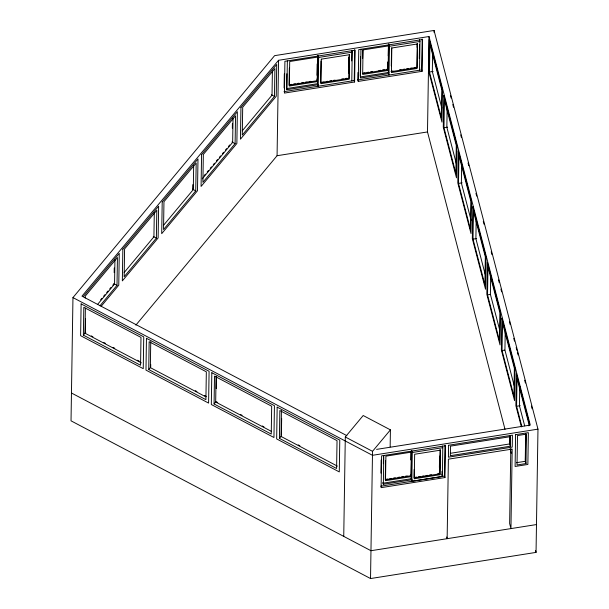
<?xml version="1.0" encoding="UTF-8"?>
<svg xmlns="http://www.w3.org/2000/svg" width="609" height="609" viewBox="0 0 609 609"><rect width="100%" height="100%" fill="white"/><g stroke="black" fill="none" stroke-linecap="round" stroke-linejoin="round"><path stroke-width="0.91" d="M72.958 297.588L71.025 420.834L370.531 578.55L536.042 552.393L537.975 429.147L434.057 30.45L274.606 55.655L72.958 297.588L372.464 455.304L537.975 429.147M83.372 335.14L83.814 307.294L140.991 337.409L140.557 365.248L83.372 335.14L85.762 332.278M85.199 298.007L85.23 296.149L117.438 257.508L117.004 285.347L99.99 305.764M85.382 308.146L84.986 333.207L141.326 362.873M85.344 332.78L85.564 318.857M114.18 272.634L114.256 267.99M114.934 259.929L114.553 284.06L97.539 304.477M148.725 369.556L149.159 341.71L206.337 371.817L205.903 399.664L148.725 369.556L150.689 367.189L150.735 364.403M150.743 341.634L150.332 367.623L205.827 396.847M154.298 212.693L153.917 236.825L124.145 272.558M156.368 238.119L156.81 210.272L124.601 248.914L124.16 276.76L156.368 238.119L153.262 236.475M192.741 189.308L192.817 184.664M193.67 165.458L193.289 189.589L163.509 225.322M195.74 190.883L196.174 163.037L163.966 201.686L163.532 229.524L195.74 190.883L192.627 189.247M214.071 403.965L214.505 376.118L271.683 406.226L271.249 434.072L214.071 403.965L216.035 401.605L217.718 402.488M216.073 376.971L215.677 402.031L271.18 431.256M216.241 388.611L216.431 376.545M232.333 128.149L232.402 123.505M233.034 118.23L232.653 142.361L202.272 178.818M235.104 143.648L235.546 115.801L203.337 154.45L202.896 182.297L235.104 143.648L231.991 142.011M272.406 70.994L272.025 95.126L242.245 130.851M274.476 96.412L274.91 68.573L242.702 107.214L242.26 135.061L274.476 96.412L271.363 94.776M135.868 325.122L277.072 155.714L278.564 60.299L428.995 36.525L530.279 425.09L376.598 449.381M284.099 87.894L284.319 73.864M279.417 438.373L279.851 410.535L337.036 440.642L336.594 468.488L279.417 438.373L281.206 436.227M281.434 410.458L281.031 436.44L337.363 466.113M286.854 73.735L286.626 88.587L317.403 83.722M281.396 435.085L281.662 418.375M317.753 84.796L286.908 89.668L287.357 60.892M289.344 68.155L289.077 85.138L317.342 80.677L317.731 56.142M316.977 75.272L317.16 63.945M317.251 80.312L317.502 64.272M317.594 58.609L317.639 55.777M317.982 55.853L317.548 83.699L318.21 86.234L318.659 57.452L318.218 55.769M321.004 61.083L320.661 82.786L348.927 78.317L349.3 54.726M348.652 67.256L348.812 56.873M348.904 73.24L349.163 57.193M343.742 536.384L345.303 436.996L363.192 415.521L390.422 429.863L390.156 446.899M351.697 60.915L351.857 50.699M351.789 80.921L352.238 52.146L351.796 50.463M354.712 49.672L354.232 80.54L284.038 91.639M354.605 81.987L355.108 50.182L284.913 61.281L284.411 93.086L354.605 81.987L354.172 80.297M358.001 72.479L357.886 79.962L421.694 69.875L422.182 39.006M358.259 81.408L358.762 49.603L422.577 39.516L422.075 71.322L358.259 81.408L357.826 79.726M360.231 76.026L360.536 56.53M360.947 49.268L360.498 78.043L388.42 73.628M362.659 58.449L362.797 49.961M370.531 578.55L372.525 451.33L390.422 429.863M380.937 473.109L381.143 460.008M387.788 62.194L387.697 67.858L388.359 70.393L362.659 74.45L363.048 49.915L388.748 45.858M388.146 61.578L388.032 69.129L386.19 69.418M388.238 55.914L388.413 44.594M388.512 44.952L388.123 69.487L362.424 73.552M388.763 44.663L388.321 72.509L388.984 75.044L389.44 46.269L388.778 43.734M383.365 463.7L383.495 455.349M412.194 479.717L383.343 484.277L383.792 455.502M391.282 65.978L391.564 48.042M385.566 460.914L385.269 479.785L410.968 475.728L411.349 451.193M417.112 47.395L417.173 43.62M410.763 459.947L410.9 451.452M417.264 43.985L416.891 67.576L391.199 71.641M411.608 450.904L411.166 478.75L411.829 481.285L442.355 476.459L442.804 447.684L442.37 445.994M411.829 481.285L412.278 452.51L411.844 450.82M419.296 58.563L419.517 44.64M419.555 41.854L419.586 39.996M419.51 70.218L419.966 41.442L419.525 39.752M414.173 469.387L414.044 477.875L439.736 473.817L440.124 449.282M505.013 429.345L427.495 131.94L428.995 36.525M429.459 72.029L429.893 44.183L441.776 89.759L441.335 117.606L429.459 72.029L433.106 71.451M432.634 52.085L432.329 71.573L441.829 108.037M434.027 32.338L434.057 30.45M443.976 127.73L444.418 99.884L456.293 145.46L455.859 173.306L443.976 127.73L447.623 127.152M439.386 467.468L439.569 456.149M439.911 456.468L439.645 473.452L437.81 473.741M439.972 474.716L440.36 450.18L414.66 454.245L414.28 478.781L439.972 474.716L439.317 472.188M447.151 107.785L446.846 127.273L456.354 163.737M441.982 475.012L442.035 471.297M445.027 445.248L444.54 476.116L380.732 486.203M444.92 477.563L445.415 445.758L381.607 455.844L381.105 487.649L444.92 477.563L444.258 475.035M458.493 183.431L458.935 155.592L470.81 201.168L470.376 229.007L458.493 183.431L462.14 182.86M461.66 164.415L461.371 182.982L471.107 220.351M473.018 239.139L473.452 211.293L485.335 256.869L484.893 284.715L473.018 239.139L476.664 238.561M476.162 221.052L475.888 238.682L485.152 274.233M487.535 294.84L487.976 267.001L499.852 312.577L499.418 340.416L487.535 294.84L490.268 294.413M490.687 276.752L490.405 294.391L499.677 329.941M502.052 350.548L502.494 322.701L514.369 368.278L513.935 396.124L502.052 350.548L504.792 350.114M505.204 332.461L504.93 350.091L514.194 385.642M509.611 443.421L509.718 436.47M509.87 436.105L509.741 443.923L450.698 453.256M510.334 446.207L510.487 436.645L450.508 446.131L450.356 455.684L510.334 446.207L509.459 442.827M510.806 448.749L509.634 523.534L510.951 528.597L512.199 449.084L448.391 459.171L447.143 538.683L446.701 536.993M521.799 426.3L516.577 406.249L517.011 378.402L528.894 423.978L528.863 425.836M519.751 386.304L519.447 405.8L524.676 425.851M525.262 459.825L525.658 434.202M525.811 433.76L525.377 461.287L516.44 462.695M525.97 463.563L526.435 434.141L517.498 435.557L517.033 464.971L525.97 463.563L525.247 460.777M278.564 60.299L81.987 296.164L346.879 435.656M83.471 296.324L119.265 253.382L118.763 285.187L101.17 306.297M100.637 299.811L101.855 298.357M103.675 296.164L104.893 294.71M106.712 292.526L107.93 291.064M109.757 288.879L110.967 287.418M112.794 285.233L114.005 283.771M204.152 175.613L205.37 174.151M207.197 171.966L208.407 170.512M210.234 168.32L211.445 166.866M213.272 164.674L214.49 163.22M216.309 161.027L217.527 159.573M219.347 157.381L220.565 155.927M222.384 153.734L223.602 152.28M225.429 150.096L226.639 148.634M228.466 146.449L229.677 144.988M318.659 57.452L352.238 52.146M389.44 46.269L419.966 41.442M289.892 84.636L291.719 84.346M293.546 84.057L295.365 83.768M297.192 83.486L299.011 83.197M301.752 82.763L303.571 82.474M305.398 82.185L307.218 81.895M309.045 81.606L310.864 81.324M363.246 73.042L365.088 72.753M366.923 72.463L368.757 72.174M370.592 71.885L372.426 71.588M378.851 70.575L380.686 70.286M382.521 69.997L384.355 69.708M321.476 82.284L324.216 81.85M326.036 81.56L327.863 81.271M329.682 80.982L331.509 80.692M333.329 80.403L335.156 80.122M341.535 79.109L343.362 78.82M345.189 78.531L347.008 78.249M391.1 71.276L392.942 70.987M399.359 69.974L401.202 69.677M403.036 69.388L404.871 69.099M406.705 68.809L408.54 68.52M410.375 68.231L412.209 67.942M414.044 67.652L415.886 67.363M360.216 76.955L388.892 72.425M277.072 155.714L427.495 131.94M516.577 406.249L520.223 405.67M411.585 452.099L385.893 456.156L385.505 480.691L411.204 476.634L410.763 474.944M412.278 452.51L442.804 447.684M386.091 479.283L387.925 478.994M389.76 478.704L391.602 478.408M393.437 478.118L395.271 477.829M398.02 477.395L399.862 477.106M401.696 476.817L403.531 476.527M405.366 476.238L407.2 475.941M414.866 477.372L416.701 477.083M418.535 476.786L420.37 476.497M422.204 476.208L424.039 475.918M425.874 475.629L427.716 475.34M429.551 475.05L431.385 474.761M383.053 483.196L411.73 478.659M536.476 524.562L370.965 550.719L71.459 393.003M113.891 283.71L117.004 285.347M345.303 436.996L372.525 451.33M91.228 335.879L92.911 336.762M103.842 342.524L105.524 343.407M113.091 347.389L114.774 348.279M137.474 360.231L139.156 361.122M195.253 390.658L196.935 391.541M204.51 395.53L206.185 396.413M240.426 414.44L242.108 415.33M262.289 425.957L263.971 426.84M298.204 444.867L299.887 445.758M450.409 95.293L451.124 98.057M452.807 104.504L453.53 107.26M460.724 134.886L461.447 137.649M468.047 162.968L468.763 165.732M475.964 193.35L476.687 196.113M483.287 221.432L484.003 224.196M491.204 251.814L491.927 254.577M498.527 279.896L499.243 282.66M500.925 289.108L501.649 291.871M509.444 321.796L510.167 324.551M513.768 338.368L514.483 341.124M516.166 347.572L516.889 350.335M517.368 352.177L518.084 354.94M524.684 380.26L525.407 383.023M531.406 406.036L532.121 408.799M529.586 424.542L516.386 373.903L515.884 405.708L521.403 426.886M421.192 67.949L422.075 71.322M510.06 448.688L511.255 453.286M535.562 550.551L536.042 552.393M441.913 474.769L442.355 476.459M317.525 55.358L317.967 57.04L289.701 61.509L289.313 86.044L317.578 81.576L316.924 79.048M286.436 87.863L286.908 89.668M382.871 482.473L383.343 484.277M81.119 303.891L80.624 335.696L143.244 368.673L143.747 336.868L81.119 303.891M122.843 249.089L122.34 280.894L158.127 237.959L158.629 206.154L122.843 249.089M146.464 338.299L145.97 370.105L208.59 403.082L209.093 371.277L146.464 338.299M162.207 201.861L161.705 233.666L197.499 190.724L197.994 158.919L162.207 201.861M201.579 154.625L201.077 186.43L236.863 143.488L237.365 111.683L201.579 154.625M211.818 372.716L211.315 404.521L273.943 437.498L274.438 405.693L211.818 372.716M240.943 107.39L240.441 139.195L276.235 96.252L276.73 64.447L240.943 107.39M277.164 407.124L276.661 438.929L339.289 471.906L339.784 440.101L277.164 407.124M321.278 59.157L320.897 83.692L349.163 79.223L349.551 54.688L321.278 59.157M391.815 48.004L391.435 72.54L417.127 68.482L417.515 43.947L391.815 48.004M429.269 39.676L428.766 71.481L441.967 122.12L442.461 90.315L429.269 39.676M443.786 95.385L443.283 127.19L456.484 177.828L456.986 146.023L443.786 95.385M448.612 445.255L448.422 457.184L512.238 447.097L512.42 435.169L448.612 445.255M458.303 151.085L457.808 182.89L471.008 233.529L471.503 201.724L458.303 151.085M472.828 206.786L472.325 238.591L485.525 289.237L486.028 257.432L472.828 206.786M487.345 262.494L486.842 294.299L500.042 344.938L500.545 313.133L487.345 262.494M501.862 318.195L501.367 350L514.567 400.638L515.062 368.833L501.862 318.195M515.602 434.666L515.1 466.471L527.866 464.454L528.368 432.649L515.602 434.666"/></g></svg>
